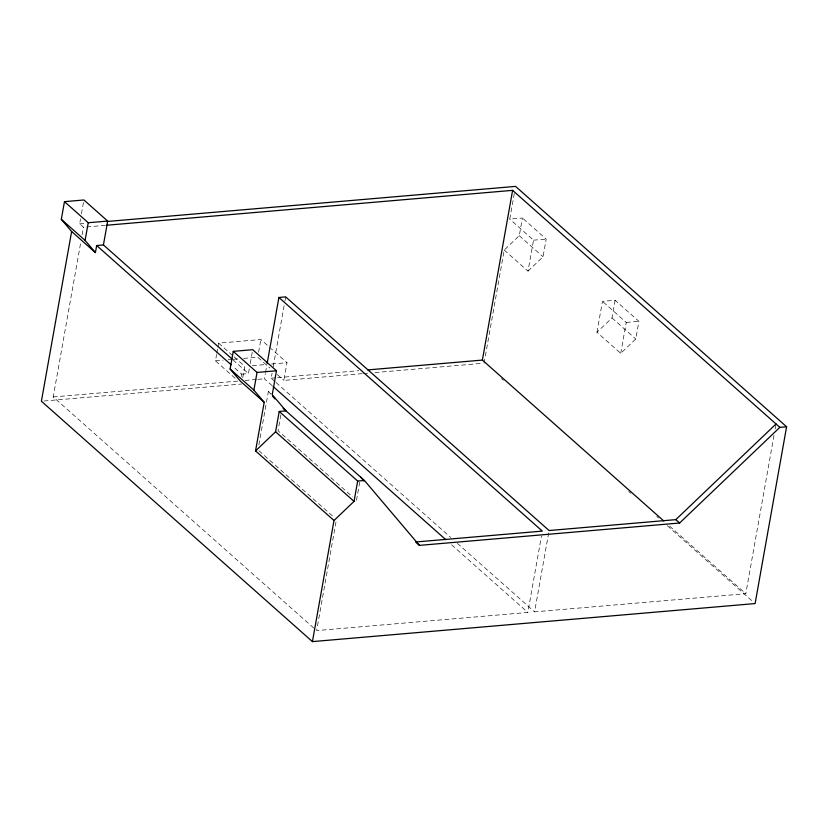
<?xml version="1.0" encoding="UTF-8"?>
<svg xmlns="http://www.w3.org/2000/svg" width="828" height="828" viewBox="0 0 828 828"><rect width="100%" height="100%" fill="white"/><g stroke="black" fill="none" stroke-linecap="round" stroke-linejoin="round"><path stroke-width="0.62" stroke-dasharray="4.14 3.1" d="M105.363 225.34L83.452 227.224L79.654 223.85L80.544 218.82M81.444 213.8L83.68 201.235M313.75 628.017L53.22 396.954L80.751 242.428M82.096 234.821L83.452 227.224M235.08 378.22L215.466 360.832L216.594 354.519M216.822 353.256L217.712 348.195M217.94 346.932L218.613 343.144L260.861 339.521L270.197 347.801M241.269 376.502L241.693 374.142L232.989 366.431M242.749 377.713L244.767 366.338L233.558 356.402M241.693 374.142L248.452 373.563L249.342 368.543M250.242 363.513L252.25 352.2M258.605 352.148L260.861 339.521M272.143 385.651L264.422 378.8L265.333 373.718M265.56 372.445L266.916 364.827M258.864 444.905L268.417 391.282L271.274 393.807M275.041 381.646L271.18 378.22L272.091 373.138M273.219 366.783L284.76 301.972M284.987 300.709L285.67 296.89M362.146 373.666L283.859 380.394L287.005 362.716L271.129 348.629M280.858 414.849L278.022 430.757L352.656 496.955M335.982 522.002L316.638 630.584L527.84 612.441L541.429 536.192M356.475 500.35L359.745 481.989M484.08 363.192L504.231 250.035L519.27 235.69L522.416 218.012L509.748 219.099L514.674 191.423M504.231 250.035L528.005 271.129L533.522 240.182L509.748 219.099M528.005 271.129L543.044 256.773L546.19 239.095L522.416 218.012M774.004 435.383L745.8 593.707L534.598 611.861L549.088 530.531M596.957 332.276L602.463 301.33L615.142 300.243L638.916 321.326L635.759 339.014L620.731 353.359L596.957 332.276L611.985 317.921L615.142 300.243M620.731 353.359L626.237 322.423L602.463 301.33M775.132 429.049L776.033 423.977M79.654 223.85L86.081 223.291M533.522 240.182L546.19 239.095M626.237 322.423L638.916 321.326M215.466 360.832L223.146 360.17M228.269 359.725L232.109 359.404M233.392 359.29L238.505 358.845M243.629 358.41L257.705 357.199L269.845 367.963M252.447 365.686L266.533 364.475M271.646 364.03L287.005 362.716M53.22 396.954L238.671 381.015M245.109 380.456L256.701 379.462M257.984 379.359L264.422 378.8M271.18 378.22L276.335 377.775M277.618 377.671L358.752 370.696M43.967 401.011L241.621 384.026M363.43 373.552L368.563 373.117M374.981 372.569L482.796 363.295M519.27 235.69L543.044 256.773M611.985 317.921L635.759 339.014M669.573 526.101L745.8 593.707M501.437 378.593L503.372 380.3M628.752 491.511L630.688 493.219M656.728 516.32L658.653 518.028M667.337 525.728L753.18 601.863M277.318 374.598L283.859 380.394M276.003 382.495L450.66 537.403M457.408 543.396L534.598 611.861M451.612 544.824L527.84 612.441M218.613 343.144L232.627 355.574M232.978 359.849L248.452 373.563M258.936 450.742L334.522 517.779M268.417 391.282L270.849 394.138"/><path stroke-width="1.24" d="M103.428 244.943L96.669 245.523L95.406 252.581L71.632 231.498L61.324 219.327L64.47 201.649L83.907 199.983L107.681 221.066L103.428 244.943L232.016 358.99M71.632 231.498L41.4 401.228L312.425 641.607L755.105 603.571L786.6 426.772L515.575 186.393L106.657 221.521M95.406 252.581L85.098 240.41L88.244 222.732L64.47 201.649M255.541 450.918L264.204 402.294L240.43 381.211L230.122 369.04L233.268 351.362L252.706 349.695L276.48 370.778L272.226 394.656L285.971 410.874L279.212 411.464L275.589 431.781L255.541 450.918L334.005 520.501L312.425 641.607M264.204 402.294L253.896 390.123L257.042 372.445L233.268 351.362M267.144 363.554L278.912 297.469L285.67 296.89L549.088 530.531L675.814 519.642L776.033 423.977M334.005 520.501L354.042 501.375L357.665 481.047L279.212 411.464M663.787 520.967L482.382 360.076L512.615 190.347L106.657 225.237M278.912 297.469L542.33 531.11L415.604 541.998L419.403 545.373L679.612 523.017L779.841 427.351L786.6 426.772M88.244 222.732L107.681 221.066M257.042 372.445L276.48 370.778M367.767 369.919L482.382 360.076M357.665 481.047L364.423 480.468L419.403 545.373M512.615 190.347L779.841 427.351M675.814 519.642L679.612 523.017M273.105 386.5L445.826 539.69M283.114 408.349L364.423 480.468M96.669 245.523L231.053 364.713M61.324 219.327L85.098 240.41M230.122 369.04L253.896 390.123M275.589 431.781L354.042 501.375M360.625 477.094L363.958 481.027M272.464 396.053L274.886 398.91"/></g></svg>
